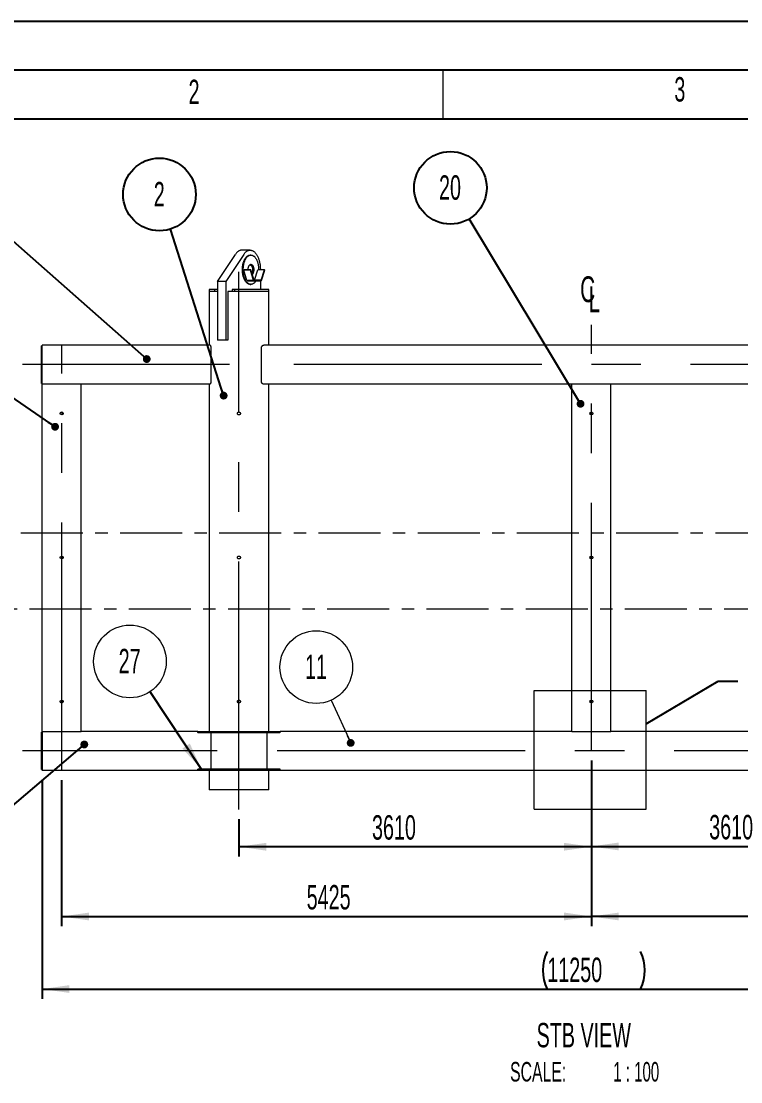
# Paper-space layout 'Sheet2' of a CAD drawing. Header units: millimetres. Extents: x 0 to 420, y 0 to 300.
# Drawn here: x 71.8 to 145.5, y 188.4 to 297 of the extents above; entities that cross this region are included whole.
import ezdxf

# ---------------------------------------------------------------- set-up
doc = ezdxf.new("R2010")
doc.units = ezdxf.units.MM
doc.linetypes.add('CENTER', pattern=[10.16, 6.35, -1.27, 1.27, -1.27])
doc.linetypes.add('CENTERX2', pattern=[20.32, 12.7, -2.54, 2.54, -2.54])
doc.layers.add('BORDER', color=7, linetype='Continuous')
doc.layers.add('DIMS', color=7, linetype='Continuous')
doc.styles.add('SLDTEXTSTYLE0', font='TXT', dxfattribs={"width": 0.605})
doc.styles.add('SLDTEXTSTYLE3', font='TXT', dxfattribs={"width": 0.575})
doc.dimstyles.new('SLDDIMSTYLE0', dxfattribs={"dimtxt": 0.18, "dimasz": 0.8, "dimexe": 0, "dimexo": 0.0625, "dimgap": 0, "dimtad": 0, "dimtih": 1, "dimtoh": 1, "dimdec": 0, "dimrnd": 1e-09, "dimzin": 0, "dimdsep": 46, "dimtxsty": 'Standard', "dimblk1": 'DOT', "dimblk2": 'DOT', "dimsah": 1, "dimcen": 0.09, "dimadec": 0, "dimazin": 0, "dimtfac": 0.8, "dimtdec": 0, "dimtofl": 0, "dimtmove": 0, "dimatfit": 3, "dimldrblk": 'DOT', "dimfxl": 1, "dimfrac": 2, "dimtolj": 1, "dimtzin": 0, "dimarcsym": 0})
doc.dimstyles.new('SLDDIMSTYLE1', dxfattribs={"dimtxt": 0.18, "dimasz": 2.8, "dimexe": 0, "dimexo": 0.0625, "dimgap": 0, "dimtad": 0, "dimtih": 1, "dimtoh": 1, "dimdec": 0, "dimrnd": 1e-09, "dimzin": 0, "dimdsep": 46, "dimtxsty": 'Standard', "dimblk1": 'NONE', "dimblk2": 'NONE', "dimsah": 1, "dimcen": 0.09, "dimadec": 0, "dimazin": 0, "dimtfac": 2.8, "dimtdec": 0, "dimtofl": 0, "dimtmove": 0, "dimatfit": 3, "dimldrblk": 'NONE', "dimfxl": 1, "dimfrac": 2, "dimtolj": 1, "dimtzin": 0, "dimarcsym": 0})
doc.dimstyles.new('SLDDIMSTYLE2', dxfattribs={"dimtxt": 2.5, "dimasz": 2.8, "dimexe": 0, "dimexo": 0.0625, "dimtad": 1, "dimdec": 0, "dimlfac": 100, "dimrnd": 1e-09, "dimzin": 12, "dimdsep": 46, "dimtxsty": 'SLDTEXTSTYLE0', "dimsah": 1, "dimcen": 0.09, "dimadec": 0, "dimazin": 3, "dimtfac": 1, "dimtdec": 0, "dimtofl": 0, "dimtmove": 0, "dimatfit": 3, "dimfxl": 1, "dimfrac": 2, "dimtolj": 1, "dimtzin": 12, "dimarcsym": 0})
doc.dimstyles.new('SLDDIMSTYLE4', dxfattribs={"dimtxt": 0.18, "dimasz": 2.8, "dimexe": 0, "dimexo": 0.0625, "dimgap": 0, "dimtad": 0, "dimtih": 1, "dimtoh": 1, "dimdec": 0, "dimrnd": 1e-09, "dimzin": 0, "dimdsep": 46, "dimtxsty": 'Standard', "dimsah": 1, "dimcen": 0.09, "dimadec": 0, "dimazin": 0, "dimtfac": 2.8, "dimtdec": 0, "dimtofl": 0, "dimtmove": 0, "dimatfit": 3, "dimfxl": 1, "dimfrac": 2, "dimtolj": 1, "dimtzin": 0, "dimarcsym": 0})

# ---------------------------------------------------------------- blocks, each defined once
blk = doc.blocks.new('_D')
at = {"layer": 'DIMS', "transparency": 16777216}
for p, q in [((73.92, 219.29), (73.92, 196.9)), ((186.42, 219.29), (186.42, 196.9)), ((73.92, 197.9), (186.42, 197.9))]:
    blk.add_line(p, q, dxfattribs=at)
for centre, start, end in [((129.48, 199.82), 153.4349, 206.5651), ((131.36, 199.82), 333.4349, 26.5651)]:
    blk.add_arc(centre, 4.29, start, end, dxfattribs=at)
for points in [[(73.92, 197.9), (76.72, 197.5), (76.72, 198.3)], [(186.42, 197.9), (183.62, 198.3), (183.62, 197.5)]]:
    blk.add_solid(points, dxfattribs=at)
at = {"layer": 'DIMS', "transparency": 16777216, "insert": (125.65, 201.12), "char_height": 2.5, "attachment_point": 1, "style": 'SLDTEXTSTYLE0'}
blk.add_mtext('11250', dxfattribs=at)
blk = doc.blocks.new('_D_3')
at = {"layer": 'DIMS', "transparency": 16777216}
for p, q in [((130.17, 221.29), (130.17, 211.5)), ((166.27, 215.29), (166.27, 211.5)), ((130.17, 212.5), (166.27, 212.5))]:
    blk.add_line(p, q, dxfattribs=at)
for points in [[(130.17, 212.5), (132.97, 212.1), (132.97, 212.9)], [(166.27, 212.5), (163.47, 212.9), (163.47, 212.1)]]:
    blk.add_solid(points, dxfattribs=at)
at = {"layer": 'DIMS', "transparency": 16777216, "insert": (142.23, 215.73), "char_height": 2.5, "attachment_point": 1, "style": 'SLDTEXTSTYLE0'}
blk.add_mtext('3610', dxfattribs=at)
blk = doc.blocks.new('_D_4')
at = {"layer": 'DIMS', "transparency": 16777216}
for p, q in [((130.17, 221.29), (130.17, 204.33)), ((75.92, 219.29), (75.92, 204.33)), ((75.92, 205.33), (130.17, 205.33))]:
    blk.add_line(p, q, dxfattribs=at)
for points in [[(75.92, 205.33), (78.72, 204.93), (78.72, 205.73)], [(130.17, 205.33), (127.37, 205.73), (127.37, 204.93)]]:
    blk.add_solid(points, dxfattribs=at)
at = {"layer": 'DIMS', "transparency": 16777216, "insert": (101.01, 208.55), "char_height": 2.5, "attachment_point": 1, "style": 'SLDTEXTSTYLE0'}
blk.add_mtext('5425', dxfattribs=at)
blk = doc.blocks.new('_D_5')
at = {"layer": 'DIMS', "transparency": 16777216}
for p, q in [((130.17, 221.29), (130.17, 204.33)), ((184.42, 219.29), (184.42, 204.33)), ((184.42, 205.33), (130.17, 205.33))]:
    blk.add_line(p, q, dxfattribs=at)
for points in [[(130.17, 205.33), (132.97, 204.93), (132.97, 205.73)], [(184.42, 205.33), (181.62, 205.73), (181.62, 204.93)]]:
    blk.add_solid(points, dxfattribs=at)
at = {"layer": 'DIMS', "transparency": 16777216, "insert": (155.71, 208.55), "char_height": 2.5, "attachment_point": 1, "style": 'SLDTEXTSTYLE0'}
blk.add_mtext('5425', dxfattribs=at)
blk = doc.blocks.new('_D_6')
at = {"layer": 'DIMS', "transparency": 16777216}
for p, q in [((130.17, 221.29), (130.17, 211.47)), ((94.07, 215.29), (94.07, 211.47)), ((130.17, 212.47), (94.07, 212.47))]:
    blk.add_line(p, q, dxfattribs=at)
for points in [[(94.07, 212.47), (96.87, 212.07), (96.87, 212.87)], [(130.17, 212.47), (127.37, 212.87), (127.37, 212.07)]]:
    blk.add_solid(points, dxfattribs=at)
at = {"layer": 'DIMS', "transparency": 16777216, "insert": (107.7, 215.7), "char_height": 2.5, "attachment_point": 1, "style": 'SLDTEXTSTYLE0'}
blk.add_mtext('3610', dxfattribs=at)
blk = doc.blocks.new('SW_NOTE_0_187')
at = {"layer": 'DIMS', "color": 0}
blk.add_circle((-1.92, 3.19), 3.72, dxfattribs=at)
at = {"layer": 'DIMS', "color": 0, "insert": (-1.96, 4.47), "char_height": 2.5, "attachment_point": 2, "style": 'SLDTEXTSTYLE0'}
blk.add_mtext('20', dxfattribs=at)
blk = doc.blocks.new('_Dot')
at = {"color": 0, "linetype": 'ByBlock', "lineweight": -2}
blk.add_line((-0.5, 0), (-1, 0), dxfattribs=at)
at = {"color": 0, "linetype": 'ByBlock', "const_width": 0.5}
blk.add_lwpolyline([(-0.25, 0, 1), (0.25, 0, 1)], format="xyb", close=True, dxfattribs=at)
blk = doc.blocks.new('SW_NOTE_0_190')
at = {"layer": 'DIMS', "color": 0}
blk.add_circle((-1.13, 3.55), 3.72, dxfattribs=at)
at = {"layer": 'DIMS', "color": 0, "insert": (-1.15, 4.83), "char_height": 2.5, "attachment_point": 2, "style": 'SLDTEXTSTYLE0'}
blk.add_mtext('2', dxfattribs=at)
blk = doc.blocks.new('SW_SYMBOL_MOD_CL')
at = {"layer": 'DIMS', "color": 0, "char_height": 776, "attachment_point": 5, "style": 'SLDTEXTSTYLE0'}
for s, insert in [('C', (400, 600)), ('L', (600, 300))]:
    blk.add_mtext(s, dxfattribs=dict(at, insert=insert))
blk = doc.blocks.new('SW_NOTE_0_193')
at = {"color": 0, "linetype": 'Continuous', "lineweight": 0}
blk.add_circle((-1.54, 3.39), 3.72, dxfattribs=at)
at = {"color": 0, "linetype": 'Continuous', "lineweight": 0, "insert": (-1.57, 4.67), "char_height": 2.5, "attachment_point": 2, "style": 'SLDTEXTSTYLE0'}
blk.add_mtext('11', dxfattribs=at)
blk = doc.blocks.new('SW_NOTE_0_197')
at = {"color": 0, "linetype": 'Continuous', "lineweight": 0}
blk.add_circle((-2.06, 3.1), 3.72, dxfattribs=at)
at = {"color": 0, "linetype": 'Continuous', "lineweight": 0, "insert": (-2.09, 4.39), "char_height": 2.5, "attachment_point": 2, "style": 'SLDTEXTSTYLE0'}
blk.add_mtext('27', dxfattribs=at)
blk = doc.blocks.new('_None')

psp = doc.layouts.new('Sheet2')

# ---------------------------------------------------------------- linework, layer by layer
at = {"color": 7, "linetype": 'Continuous', "lineweight": 18}
for p, q in [((91.8765972, 270.336333), (93.7142101, 273.1222245)), ((94.5658185, 273.1222245), (92.7282057, 270.336333)), ((95.2180533, 273.5564276), (94.3664448, 273.5564276)), ((95.3032141, 273.0564276), (95.2180533, 273.0564276)), ((94.6124702, 271.5564276), (94.567075, 271.5064276)), ((95.2483618, 271.5064276), (94.567075, 271.5064276)), ((94.890894, 270.4364276), (94.567075, 271.5064276)), ((95.293757, 271.5564276), (94.6124702, 271.5564276)), ((95.293757, 271.5564276), (95.2483618, 271.5064276)), ((95.5721808, 270.4364276), (95.2483618, 271.5064276)), ((95.617576, 270.4864276), (95.293757, 271.5564276)), ((95.670139, 270.4864276), (95.993958, 271.5564276)), ((96.6752448, 271.5564276), (95.993958, 271.5564276)), ((96.3514258, 270.4864276), (96.6752448, 271.5564276)), ((96.396821, 270.4364276), (96.7206399, 271.5064276)), ((96.7206399, 271.5064276), (96.6752448, 271.5564276)), ((95.5721808, 270.4364276), (94.890894, 270.4364276)), ((94.9362892, 270.4364276), (94.9362892, 270.3864276)), ((95.5721808, 270.4364276), (95.617576, 270.4864276)), ((95.617576, 270.4864276), (95.617576, 270.3864276)), ((96.3514258, 270.4864276), (95.617576, 270.4864276)), ((96.3514258, 270.4864276), (96.396821, 270.4364276)), ((96.3514258, 270.3864276), (96.3514258, 270.4864276)), ((96.396821, 270.4364276), (96.3514258, 270.4364276)), ((91.0215037, 269.536333), (91.0215037, 269.336333)), ((91.5780072, 269.536333), (91.0215037, 269.536333)), ((91.0215037, 269.336333), (91.0215037, 263.836333)), ((91.8765972, 269.336333), (91.0215037, 269.336333)), ((91.5780072, 269.336333), (91.0215037, 269.336333)), ((91.5780072, 269.536333), (91.5780072, 269.336333)), ((91.8765972, 269.536333), (91.5780072, 269.536333)), ((92.7282057, 270.336333), (91.8765972, 270.336333)), ((91.8765972, 270.336333), (91.8765972, 264.336333)), ((92.7282057, 270.336333), (92.7282057, 264.336333)), ((92.9201927, 269.336333), (92.9201927, 264.336333)), ((97.1215037, 269.336333), (92.9201927, 269.336333)), ((93.3965332, 269.536333), (93.3965332, 269.336333)), ((93.6266545, 269.536333), (93.3965332, 269.536333)), ((93.6266545, 269.536333), (93.6266545, 269.336333)), ((97.1215037, 269.536333), (93.6266545, 269.536333)), ((97.1215037, 269.336333), (93.6266545, 269.336333)), ((95.617576, 270.3864276), (94.9362892, 270.3864276)), ((95.2180533, 270.0564276), (95.3032141, 270.0564276)), ((96.3514258, 270.3864276), (95.617576, 270.3864276)), ((96.2664101, 270.3864276), (96.2664101, 269.536333)), ((97.1215037, 269.336333), (97.1215037, 269.536333)), ((97.1215037, 263.836333), (97.1215037, 269.336333)), ((92.7282057, 264.336333), (91.8765972, 264.336333)), ((92.9201927, 264.336333), (92.7282057, 264.336333)), ((73.8615037, 263.756333), (73.9215037, 263.756333)), ((73.8615037, 263.556333), (73.8615037, 263.756333)), ((73.8615037, 260.116333), (73.8615037, 263.556333)), ((91.1151546, 263.836333), (73.9215037, 263.836333)), ((73.9215037, 263.586333), (73.9215037, 263.836333)), ((73.9215037, 260.086333), (73.9215037, 263.586333)), ((91.1900978, 263.586333), (91.1900978, 260.086333)), ((96.3742195, 260.156333), (96.3742195, 263.516333)), ((163.7258996, 263.836333), (96.6171077, 263.836333)), ((73.8615037, 259.916333), (73.8615037, 260.116333)), ((73.8615037, 259.916333), (73.9215037, 259.916333)), ((73.9215037, 259.836333), (73.9215037, 260.086333)), ((73.9215037, 224.286333), (73.9215037, 259.836333)), ((74.1715037, 259.836333), (73.9215037, 259.836333)), ((77.6715037, 259.836333), (74.1715037, 259.836333)), ((77.9215037, 259.836333), (77.6715037, 259.836333)), ((91.1151546, 259.836333), (77.9215037, 259.836333)), ((77.9215037, 224.286333), (77.9215037, 259.836333)), ((91.0215037, 259.836333), (91.0215037, 224.286333)), ((163.7258996, 259.836333), (96.6171077, 259.836333)), ((97.1215037, 224.286333), (97.1215037, 259.836333)), ((128.1715037, 224.286333), (128.1715037, 259.836333)), ((132.1715037, 224.286333), (132.1715037, 259.836333)), ((75.9215037, 256.986333), (75.9215037, 256.686333)), ((75.9215037, 242.236333), (75.9215037, 241.936333)), ((124.2966237, 228.4599471), (135.7864218, 228.4599471)), ((124.2966237, 216.3318269), (124.2966237, 228.4599471)), ((135.7864218, 216.3318269), (135.7864218, 228.4599471)), ((75.9215037, 227.486333), (75.9215037, 227.186333)), ((73.8615037, 224.206333), (73.9215037, 224.206333)), ((73.8615037, 224.006333), (73.8615037, 224.206333)), ((73.8615037, 220.566333), (73.8615037, 224.006333)), ((73.9215037, 224.286333), (73.9215037, 224.036333)), ((73.9215037, 224.286333), (74.1715037, 224.286333)), ((73.9215037, 224.036333), (73.9215037, 220.536333)), ((74.1715037, 224.286333), (77.6715037, 224.286333)), ((77.6715037, 224.286333), (77.9215037, 224.286333)), ((89.8374158, 224.286333), (77.9215037, 224.286333)), ((89.8374158, 224.286333), (98.3056868, 224.286333)), ((98.2581328, 224.126333), (89.8849349, 224.126333)), ((91.1900978, 224.036333), (91.1900978, 220.536333)), ((96.9529096, 220.536333), (96.9529096, 224.036333)), ((128.1715037, 224.286333), (98.3055915, 224.286333)), ((128.1715037, 224.286333), (128.4215037, 224.286333)), ((128.4215037, 224.286333), (131.9215037, 224.286333)), ((131.9215037, 224.286333), (132.1715037, 224.286333)), ((162.0374158, 224.286333), (132.1715037, 224.286333)), ((73.8615037, 220.366333), (73.8615037, 220.566333)), ((73.9215037, 220.536333), (73.9215037, 220.286333)), ((73.8615037, 220.366333), (73.9215037, 220.366333)), ((89.8374158, 220.286333), (73.9215037, 220.286333)), ((98.3055915, 220.286333), (89.8373205, 220.286333)), ((89.8848745, 220.446333), (98.2580725, 220.446333)), ((91.0215037, 220.286333), (91.0215037, 218.286333)), ((97.1215037, 218.286333), (97.1215037, 220.286333)), ((162.0374158, 220.286333), (98.3055915, 220.286333)), ((97.1215037, 218.286333), (91.0215037, 218.286333)), ((124.2966237, 216.3318269), (135.7864218, 216.3318269))]:
    psp.add_line(p, q, dxfattribs=at)
at = {"color": 7, "linetype": 'CENTERX2', "lineweight": 18, "ltscale": 2}
psp.add_line((93.1151546, 261.836333), (71.9215037, 261.836333), dxfattribs=at)
at = {"color": 7, "linetype": 'CENTER', "lineweight": 18}
for p, q in [((200.0121601, 244.5949458), (60.3308473, 244.5949458)), ((190.7504094, 236.7800637), (68.8828901, 236.7800637))]:
    psp.add_line(p, q, dxfattribs=at)
at = {"color": 7, "linetype": 'Continuous', "lineweight": 0}
psp.add_line((103.5345149, 227.4724838), (105.5171362, 223.1026908), dxfattribs=at)
at = {"color": 7, "linetype": 'Continuous', "lineweight": 18, "flags": 128}
for points in [[(94.3664448, 273.5564276), (94.327793, 273.5550678), (94.2835179, 273.5501607), (94.2393912, 273.5416855), (94.1954919, 273.5296575), (94.1518986, 273.5140981), (94.1086892, 273.4950351), (94.0659411, 273.4725028), (94.0237308, 273.4465414), (93.9821338, 273.4171974), (93.9412246, 273.3845233), (93.9010764, 273.3485776), (93.861761, 273.3094246), (93.8233488, 273.2671344), (93.7859086, 273.2217826), (93.7495073, 273.1734505), (93.7142101, 273.1222245)], [(94.4317856, 271.5564276), (94.4327038, 271.6288977), (94.4354562, 271.7011985), (94.4400364, 271.7731612), (94.4464337, 271.8446177), (94.4546331, 271.9154011), (94.4646156, 271.9853461), (94.4763577, 272.0542894), (94.4898321, 272.1220699), (94.5050073, 272.1885293), (94.5218478, 272.2535124), (94.5403144, 272.3168674), (94.5603638, 272.3784464), (94.5819494, 272.4381055), (94.6050205, 272.4957054), (94.6295235, 272.5511116), (94.6554009, 272.6041947), (94.6825925, 272.6548306), (94.7110347, 272.7029012), (94.740661, 272.7482941), (94.7714023, 272.7909034), (94.8031868, 272.8306295), (94.8359402, 272.8673797), (94.8695861, 272.901068), (94.9040458, 272.9316159), (94.9392389, 272.958952), (94.9750832, 272.9830124), (95.0114949, 273.0037409), (95.0483891, 273.0210892), (95.0856796, 273.0350167), (95.1232792, 273.0454909), (95.1611001, 273.0524873), (95.1990541, 273.0559896), (95.2180533, 273.0564276)], [(94.5169464, 271.5564276), (94.5178646, 271.6288977), (94.520617, 271.7011985), (94.5251972, 271.7731612), (94.5315945, 271.8446177), (94.539794, 271.9154011), (94.5497764, 271.9853461), (94.5615185, 272.0542894), (94.5749929, 272.1220699), (94.5901681, 272.1885293), (94.6070087, 272.2535124), (94.6254752, 272.3168674), (94.6455247, 272.3784464), (94.6671102, 272.4381055), (94.6901814, 272.4957054), (94.7146843, 272.5511116), (94.7405618, 272.6041947), (94.7677534, 272.6548306), (94.7961955, 272.7029012), (94.8258219, 272.7482941), (94.8565632, 272.7909034), (94.8883476, 272.8306295), (94.9211011, 272.8673797), (94.9547469, 272.901068), (94.9892066, 272.9316159), (95.0243997, 272.958952), (95.060244, 272.9830124), (95.0966558, 273.0037409), (95.13355, 273.0210892), (95.1708404, 273.0350167), (95.20844, 273.0454909), (95.246261, 273.0524873), (95.2842149, 273.0559896), (95.3222133, 273.0559896), (95.3601672, 273.0524873), (95.3979882, 273.0454909), (95.4355878, 273.0350167), (95.4728782, 273.0210892), (95.5097724, 273.0037409), (95.5461842, 272.9830124), (95.5820285, 272.958952), (95.6172216, 272.9316159), (95.6516813, 272.901068), (95.6853271, 272.8673797), (95.7180806, 272.8306295), (95.749865, 272.7909034), (95.7806063, 272.7482941), (95.8102327, 272.7029012), (95.8386748, 272.6548306), (95.8658664, 272.6041947), (95.8917439, 272.5511116), (95.9162468, 272.4957054), (95.939318, 272.4381055), (95.9609035, 272.3784464), (95.980953, 272.3168674), (95.9994195, 272.2535124), (96.0162601, 272.1885293), (96.0314353, 272.1220699), (96.0449097, 272.0542894), (96.0566518, 271.9853461), (96.0666342, 271.9154011), (96.0748337, 271.8446177), (96.081231, 271.7731612), (96.0858112, 271.7011985), (96.0885636, 271.6288977), (96.0894818, 271.5564276), (96.0894818, 271.5564276)], [(94.5658185, 273.1222245), (94.6011157, 273.1734505), (94.637517, 273.2217826), (94.6749573, 273.2671344), (94.7133694, 273.3094246), (94.7526848, 273.3485776), (94.792833, 273.3845233), (94.8337423, 273.4171974), (94.8753392, 273.4465414), (94.9175495, 273.4725028), (94.9602977, 273.4950351), (95.003507, 273.5140981), (95.0471004, 273.5296575), (95.0909997, 273.5416855), (95.1351264, 273.5501607), (95.1794014, 273.5550678), (95.2237457, 273.5563981), (95.2680798, 273.5541492), (95.3123243, 273.5483251), (95.3564001, 273.5389363), (95.4002284, 273.5259994), (95.4437306, 273.5095378), (95.4868289, 273.4895808), (95.5294462, 273.4661642), (95.5715063, 273.4393298), (95.6129338, 273.4091258), (95.6536546, 273.3756061), (95.6935958, 273.3388307), (95.732686, 273.2988655), (95.7708552, 273.255782), (95.8080351, 273.2096573), (95.8441591, 273.1605738), (95.8791626, 273.1086196), (95.912983, 273.0538875), (95.9455597, 272.9964755), (95.9768344, 272.9364863), (96.0067512, 272.8740274), (96.0352566, 272.8092104), (96.0622994, 272.7421514), (96.0878313, 272.6729704), (96.1118067, 272.6017912), (96.1341826, 272.5287412), (96.1549189, 272.453951), (96.1739786, 272.3775547), (96.1913275, 272.2996888), (96.2069347, 272.2204928), (96.2207721, 272.1401084), (96.232815, 272.0586793), (96.2430418, 271.9763514), (96.2514343, 271.8932721), (96.2579774, 271.8095898), (96.2626595, 271.7254546), (96.265472, 271.6410168), (96.2664101, 271.5564276)], [(95.2180533, 270.0564276), (95.1990541, 270.0568656), (95.1611001, 270.0603679), (95.1232792, 270.0673643), (95.0856796, 270.0778385), (95.0483891, 270.091766), (95.0114949, 270.1091143), (94.9750832, 270.1298428), (94.9392389, 270.1539033), (94.9040458, 270.1812393), (94.8695861, 270.2117872), (94.8359402, 270.2454756), (94.8031868, 270.2822257), (94.7714023, 270.3219518), (94.740661, 270.3645611), (94.7110347, 270.409954), (94.6825925, 270.4580246), (94.6554009, 270.5086606), (94.6295235, 270.5617436), (94.6050205, 270.6171498), (94.5819494, 270.6747497), (94.5603638, 270.7344089), (94.5403144, 270.7959878), (94.5218478, 270.8593429), (94.5050073, 270.924326), (94.4898321, 270.9907854), (94.4763577, 271.0585658), (94.4646156, 271.1275091), (94.4546331, 271.1974541), (94.4464337, 271.2682375), (94.4400364, 271.339694), (94.4354562, 271.4116567), (94.4327038, 271.4839575), (94.4317856, 271.5564276)], [(95.7952443, 270.3864276), (95.7806063, 270.3645611), (95.749865, 270.3219518), (95.7180806, 270.2822257), (95.6853271, 270.2454756), (95.6516813, 270.2117872), (95.6172216, 270.1812393), (95.5820285, 270.1539033), (95.5461842, 270.1298428), (95.5097724, 270.1091143), (95.4728782, 270.091766), (95.4355878, 270.0778385), (95.3979882, 270.0673643), (95.3601672, 270.0603679), (95.3222133, 270.0568656), (95.2842149, 270.0568656), (95.246261, 270.0603679), (95.20844, 270.0673643), (95.1708404, 270.0778385), (95.13355, 270.091766), (95.0966558, 270.1091143), (95.060244, 270.1298428), (95.0243997, 270.1539033), (94.9892066, 270.1812393), (94.9547469, 270.2117872), (94.9211011, 270.2454756), (94.8883476, 270.2822257), (94.8565632, 270.3219518), (94.8258219, 270.3645611), (94.7961955, 270.409954), (94.7677534, 270.4580246), (94.7405618, 270.5086606), (94.7146843, 270.5617436), (94.6901814, 270.6171498), (94.6671102, 270.6747497), (94.6455247, 270.7344089), (94.6254752, 270.7959878), (94.6070087, 270.8593429), (94.5901681, 270.924326), (94.5749929, 270.9907854), (94.5615185, 271.0585658), (94.5497764, 271.1275091), (94.539794, 271.1974541), (94.5315945, 271.2682375), (94.5251972, 271.339694), (94.520617, 271.4116567), (94.5178646, 271.4839575), (94.5169464, 271.5564276)], [(95.014916, 271.5564276), (95.0158508, 271.6006842), (95.0186493, 271.6446538), (95.0232934, 271.6880512), (95.0297528, 271.730595), (95.0379857, 271.7720093), (95.0479388, 271.8120254), (95.0595474, 271.8503838), (95.0727362, 271.8868359), (95.0874198, 271.9211451), (95.103503, 271.953089), (95.1208813, 271.9824603), (95.1394421, 272.0090687), (95.159065, 272.0327416), (95.1796228, 272.0533254), (95.2009822, 272.0706866), (95.2230045, 272.0847126), (95.2455471, 272.0953125), (95.2684636, 272.1024175), (95.2916055, 272.1059816), (95.3148227, 272.1059816), (95.3379646, 272.1024175), (95.3608811, 272.0953125), (95.3834237, 272.0847126), (95.405446, 272.0706866), (95.4268054, 272.0533254), (95.4473632, 272.0327416), (95.4669861, 272.0090687), (95.4855469, 271.9824603), (95.5029252, 271.953089), (95.5190084, 271.9211451), (95.533692, 271.8868359), (95.5468808, 271.8503838), (95.5584894, 271.8120254), (95.5684425, 271.7720093), (95.5766754, 271.730595), (95.5831348, 271.6880512), (95.5877789, 271.6446538), (95.5905774, 271.6006842), (95.5915122, 271.5564276), (95.5905774, 271.512171), (95.5877789, 271.4682014), (95.5831348, 271.424804), (95.5766754, 271.3822602), (95.5684425, 271.340846), (95.5584894, 271.3008299), (95.5468808, 271.2624714), (95.533692, 271.2260194), (95.5190084, 271.1917102), (95.5029252, 271.1597663), (95.4855469, 271.1303949), (95.4669861, 271.1037865), (95.4473632, 271.0801136), (95.4402122, 271.0724936)], [(95.1599697, 272.0337341), (95.1639408, 272.0354297), (95.1854291, 272.0424588), (95.2071523, 272.0459861), (95.2289542, 272.0459861), (95.2506775, 272.0424588), (95.2721657, 272.0354297), (95.293264, 272.0249493), (95.3138205, 272.0110932), (95.3336869, 271.9939613), (95.3527202, 271.9736769), (95.3707833, 271.9503862), (95.3877459, 271.924257), (95.4034858, 271.8954777), (95.4178897, 271.8642554), (95.4308538, 271.8308153), (95.4422847, 271.7953981), (95.4521, 271.7582592), (95.4602289, 271.7196661), (95.466613, 271.6798969), (95.4712062, 271.639238), (95.4739754, 271.5979825), (95.4749007, 271.5564276)], [(95.2606337, 272.1003957), (95.2757203, 272.0953125), (95.2982628, 272.0847126), (95.3202852, 272.0706866), (95.3416445, 272.0533254), (95.3622023, 272.0327416), (95.3818253, 272.0090687), (95.4003861, 271.9824603), (95.4177644, 271.953089), (95.4338475, 271.9211451), (95.4485311, 271.8868359), (95.46172, 271.8503838), (95.4733286, 271.8120254), (95.4832816, 271.7720093), (95.4915145, 271.730595), (95.497974, 271.6880512), (95.502618, 271.6446538), (95.5054165, 271.6006842), (95.5063514, 271.5564276), (95.5054165, 271.512171), (95.502618, 271.4682014), (95.497974, 271.424804), (95.4915145, 271.3822602), (95.4832816, 271.340846), (95.4733286, 271.3008299), (95.46172, 271.2624714), (95.4485311, 271.2260194), (95.4338475, 271.1917102), (95.4177644, 271.1597663), (95.4152033, 271.1551305)], [(95.4749007, 271.5564276), (95.4739754, 271.5148727), (95.4712062, 271.4736172), (95.466613, 271.4329584), (95.4602289, 271.3931891), (95.4521, 271.354596), (95.4422847, 271.3174571), (95.4308538, 271.28204), (95.4178897, 271.2485998), (95.4034858, 271.2173776), (95.3990006, 271.2086695)]]:
    psp.add_lwpolyline(points, dxfattribs=at)
at = {"color": 7, "linetype": 'Continuous', "lineweight": 18}
for centre in [(75.9215037, 256.836333), (130.1715037, 256.836333), (75.9215037, 242.086333), (130.1715037, 242.086333), (75.9215037, 227.336333), (130.1715037, 227.336333)]:
    psp.add_circle(centre, 0.15, dxfattribs=at)
for points, knots in [([(91.1151546, 263.836333), (91.1192873, 263.836333), (91.1234977, 263.834756), (91.1299167, 263.8301134), (91.1320736, 263.8281836), (91.1353321, 263.8247016), (91.136425, 263.8234391), (91.138599, 263.820738), (91.1396809, 263.819299), (91.145064, 263.8116691), (91.1492869, 263.8041862), (91.1554488, 263.7908797), (91.1574792, 263.7860802), (91.1614454, 263.7758113), (91.1633604, 263.7703981), (91.1688906, 263.753339), (91.1722936, 263.7408823), (91.1768908, 263.7204916), (91.1783431, 263.7133739), (91.1809976, 263.6988684), (91.182208, 263.6914507), (91.1854786, 263.6687065), (91.1871836, 263.6528713), (91.1895089, 263.6198943), (91.1900978, 263.6032088), (91.1900978, 263.586333)], [0, 0, 0, 0, 0.125, 0.125, 0.1875, 0.1875, 0.21875, 0.21875, 0.25, 0.25, 0.375, 0.375, 0.4375, 0.4375, 0.5, 0.5, 0.625, 0.625, 0.6875, 0.6875, 0.75, 0.75, 0.875, 0.875, 1, 1, 1, 1]), ([(96.3742195, 263.516333), (96.3742195, 263.5280797), (96.37478, 263.5398422), (96.3764796, 263.5575102), (96.37719, 263.5633931), (96.378868, 263.5749751), (96.3798378, 263.5806982), (96.3831216, 263.5976725), (96.3858091, 263.6087289), (96.3905367, 263.6249449), (96.392232, 263.6302977), (96.395836, 263.6408423), (96.3977342, 263.6460049), (96.4036964, 263.661183), (96.4080272, 263.6708899), (96.4149964, 263.6848872), (96.4173985, 263.6894588), (96.4223534, 263.6984196), (96.4249112, 263.7028169), (96.4380039, 263.7242641), (96.4492882, 263.7394947), (96.4671209, 263.759934), (96.4732187, 263.7663408), (96.4825748, 263.7753647), (96.4857285, 263.7782748), (96.4921036, 263.7839005), (96.4953209, 263.786612), (96.5114395, 263.7995854), (96.5245315, 263.8081997), (96.5443817, 263.8186485), (96.5510344, 263.8217159), (96.5610629, 263.8256881), (96.5644203, 263.8269092), (96.5711184, 263.8291276), (96.5744556, 263.8301243), (96.5910819, 263.8345526), (96.6041918, 263.836333), (96.6171077, 263.836333)], [0, 0, 0, 0, 0.0625, 0.0625, 0.09375, 0.09375, 0.125, 0.125, 0.1875, 0.1875, 0.21875, 0.21875, 0.25, 0.25, 0.3125, 0.3125, 0.34375, 0.34375, 0.375, 0.375, 0.5, 0.5, 0.5625, 0.5625, 0.59375, 0.59375, 0.625, 0.625, 0.75, 0.75, 0.8125, 0.8125, 0.84375, 0.84375, 0.875, 0.875, 1, 1, 1, 1]), ([(91.1900978, 260.086333), (91.1900978, 260.0694531), (91.189509, 260.0528829), (91.187799, 260.028469), (91.1870903, 260.0204052), (91.1858194, 260.0084228), (91.1853599, 260.0044401), (91.1843826, 259.9966015), (91.1838638, 259.9927357), (91.1811257, 259.9736673), (91.1784765, 259.9592397), (91.1738816, 259.9388117), (91.172239, 259.9321864), (91.1688233, 259.9196119), (91.1670438, 259.9136294), (91.1633558, 259.9022543), (91.1614473, 259.8968619), (91.1584952, 259.8892148), (91.1574963, 259.8867396), (91.1554695, 259.8819379), (91.1544391, 259.8796065), (91.1492638, 259.8684275), (91.1450306, 259.8609449), (91.1385921, 259.8518259), (91.1364309, 259.8491397), (91.1331701, 259.8456535), (91.1320776, 259.8445802), (91.1299073, 259.8426364), (91.1288278, 259.8417637), (91.1234592, 259.8378875), (91.1192573, 259.836333), (91.1151546, 259.836333)], [0, 0, 0, 0, 0.125, 0.125, 0.1875, 0.1875, 0.21875, 0.21875, 0.25, 0.25, 0.375, 0.375, 0.4375, 0.4375, 0.5, 0.5, 0.5625, 0.5625, 0.59375, 0.59375, 0.625, 0.625, 0.75, 0.75, 0.8125, 0.8125, 0.84375, 0.84375, 0.875, 0.875, 1, 1, 1, 1]), ([(96.6171077, 259.836333), (96.6039921, 259.836333), (96.5908257, 259.8381673), (96.5644006, 259.8452342), (96.5511417, 259.8504674), (96.5345376, 259.8591972), (96.5312153, 259.8610535), (96.524569, 259.8649925), (96.5212497, 259.8670729), (96.5113809, 259.8736), (96.5048916, 259.8783485), (96.4857137, 259.893791), (96.4733093, 259.9056675), (96.455434, 259.9261133), (96.4495986, 259.9333703), (96.4410654, 259.9449918), (96.4382687, 259.9489746), (96.4328119, 259.9571121), (96.4301463, 259.9612742), (96.4171469, 259.9825642), (96.4077804, 260.0011057), (96.3977614, 260.0265869), (96.3958497, 260.0317865), (96.3922572, 260.0422917), (96.3905705, 260.0476121), (96.3858503, 260.0637816), (96.3831555, 260.0748383), (96.3798547, 260.0918706), (96.3788784, 260.0976229), (96.3771878, 260.1092847), (96.3764777, 260.1151758), (96.3747829, 260.1327941), (96.3742195, 260.1445556), (96.3742195, 260.156333)], [0, 0, 0, 0, 0.125, 0.125, 0.25, 0.25, 0.28125, 0.28125, 0.3125, 0.3125, 0.375, 0.375, 0.5, 0.5, 0.5625, 0.5625, 0.59375, 0.59375, 0.625, 0.625, 0.75, 0.75, 0.78125, 0.78125, 0.8125, 0.8125, 0.875, 0.875, 0.90625, 0.90625, 0.9375, 0.9375, 1, 1, 1, 1]), ([(94.0715037, 256.686333), (94.081415, 256.686333), (94.0911604, 256.6873057), (94.1055399, 256.6901638), (94.110293, 256.6913515), (94.1197172, 256.6942073), (94.1244008, 256.6958835), (94.1380243, 256.7015306), (94.1466393, 256.706138), (94.1588675, 256.7143019), (94.1628406, 256.7172447), (94.1704835, 256.7235171), (94.1741208, 256.7268174), (94.184497, 256.7371956), (94.1907057, 256.7447462), (94.1989299, 256.7570432), (94.201483, 256.7613031), (94.2061103, 256.7699618), (94.2102911, 256.7788046), (94.2135917, 256.7880104), (94.2164461, 256.7974002), (94.217655, 256.8022132), (94.2205452, 256.8167354), (94.2214984, 256.8264688), (94.2215063, 256.8411447), (94.2212702, 256.8460495), (94.220306, 256.8558852), (94.2195786, 256.8607844), (94.2167086, 256.8752137), (94.2138773, 256.8845648), (94.2082454, 256.8981865), (94.2061217, 256.9026825), (94.2014784, 256.9113718), (94.1989583, 256.9155743), (94.1908166, 256.9277657), (94.1846194, 256.9353423), (94.1706248, 256.9493508), (94.1630378, 256.9555679), (94.150857, 256.9637179), (94.1466597, 256.9662398), (94.1379852, 256.9708856), (94.1334889, 256.9730152), (94.1198581, 256.9786657), (94.1105082, 256.9815042), (94.0960937, 256.9843848), (94.091212, 256.9851149), (94.0813618, 256.9860905), (94.076452, 256.9863312), (94.0617676, 256.9863365), (94.0520371, 256.9853908), (94.037532, 256.9825185), (94.0327093, 256.9813127), (94.0233074, 256.9784641), (94.0140939, 256.9751695), (94.005251, 256.9709979), (93.9965956, 256.9663823), (93.9923417, 256.9638389), (93.9800204, 256.9556155), (93.9724621, 256.9494099), (93.9620797, 256.9390476), (93.9587792, 256.9354166), (93.9525082, 256.9277904), (93.9495533, 256.9238096), (93.9413721, 256.9115792), (93.936759, 256.9029687), (93.9311051, 256.8893647), (93.9294257, 256.8846875), (93.9265573, 256.8752542), (93.9253647, 256.8704986), (93.9224931, 256.8561174), (93.9215137, 256.8463789), (93.9214988, 256.8315363), (93.9217394, 256.8266019), (93.922694, 256.8168467), (93.9234079, 256.8120116), (93.9253046, 256.8024257), (93.9264873, 256.7976748), (93.929331, 256.788259), (93.9310024, 256.783573), (93.9366432, 256.7699285), (93.9412452, 256.7613085), (93.949392, 256.7490821), (93.9523198, 256.7451205), (93.9585943, 256.7374594), (93.9618949, 256.7338153), (93.97227, 256.7234237), (93.9798135, 256.7172115), (93.9920867, 256.7089862), (93.9963494, 256.7064254), (94.0050126, 256.7017853), (94.0138566, 256.6975948), (94.0230559, 256.6942877), (94.032435, 256.6914272), (94.0372306, 256.6902172), (94.0517854, 256.6873058), (94.0615923, 256.686333), (94.0715037, 256.686333)], [0, 0, 0, 0, 0.03125, 0.03125, 0.046875, 0.046875, 0.0625, 0.0625, 0.09375, 0.09375, 0.109375, 0.109375, 0.125, 0.125, 0.15625, 0.15625, 0.171875, 0.171875, 0.1875, 0.203125, 0.203125, 0.21875, 0.21875, 0.25, 0.25, 0.265625, 0.265625, 0.28125, 0.28125, 0.3125, 0.3125, 0.328125, 0.328125, 0.34375, 0.34375, 0.375, 0.375, 0.40625, 0.40625, 0.421875, 0.421875, 0.4375, 0.4375, 0.46875, 0.46875, 0.484375, 0.484375, 0.5, 0.5, 0.53125, 0.53125, 0.546875, 0.546875, 0.5625, 0.578125, 0.578125, 0.59375, 0.59375, 0.625, 0.625, 0.640625, 0.640625, 0.65625, 0.65625, 0.6875, 0.6875, 0.703125, 0.703125, 0.71875, 0.71875, 0.75, 0.75, 0.765625, 0.765625, 0.78125, 0.78125, 0.796875, 0.796875, 0.8125, 0.8125, 0.84375, 0.84375, 0.859375, 0.859375, 0.875, 0.875, 0.90625, 0.90625, 0.921875, 0.921875, 0.9375, 0.953125, 0.953125, 0.96875, 0.96875, 1, 1, 1, 1]), ([(94.0715037, 241.936333), (94.081415, 241.936333), (94.0911604, 241.9373057), (94.1055399, 241.9401638), (94.110293, 241.9413515), (94.1197172, 241.9442073), (94.1244008, 241.9458835), (94.1380243, 241.9515306), (94.1466393, 241.956138), (94.1588675, 241.9643019), (94.1628406, 241.9672447), (94.1704835, 241.9735171), (94.1741208, 241.9768174), (94.184497, 241.9871956), (94.1907057, 241.9947462), (94.1989299, 242.0070432), (94.201483, 242.0113031), (94.2061103, 242.0199618), (94.2102911, 242.0288046), (94.2135917, 242.0380104), (94.2164461, 242.0474002), (94.217655, 242.0522132), (94.2205452, 242.0667354), (94.2214984, 242.0764688), (94.2215063, 242.0911447), (94.2212702, 242.0960495), (94.220306, 242.1058852), (94.2195786, 242.1107844), (94.2167086, 242.1252137), (94.2138773, 242.1345648), (94.2082454, 242.1481865), (94.2061217, 242.1526825), (94.2014784, 242.1613718), (94.1989583, 242.1655743), (94.1908166, 242.1777657), (94.1846194, 242.1853423), (94.1706248, 242.1993508), (94.1630378, 242.2055679), (94.150857, 242.2137179), (94.1466597, 242.2162398), (94.1379852, 242.2208856), (94.1334889, 242.2230152), (94.1198581, 242.2286657), (94.1105082, 242.2315042), (94.0960937, 242.2343848), (94.091212, 242.2351149), (94.0813618, 242.2360905), (94.076452, 242.2363312), (94.0617676, 242.2363365), (94.0520371, 242.2353908), (94.037532, 242.2325185), (94.0327093, 242.2313127), (94.0233074, 242.2284641), (94.0140939, 242.2251695), (94.005251, 242.2209979), (93.9965956, 242.2163823), (93.9923417, 242.2138389), (93.9800204, 242.2056155), (93.9724621, 242.1994099), (93.9620797, 242.1890476), (93.9587792, 242.1854166), (93.9525082, 242.1777904), (93.9495533, 242.1738096), (93.9413721, 242.1615792), (93.936759, 242.1529687), (93.9311051, 242.1393647), (93.9294257, 242.1346875), (93.9265573, 242.1252542), (93.9253647, 242.1204986), (93.9224931, 242.1061174), (93.9215137, 242.0963789), (93.9214988, 242.0815363), (93.9217394, 242.0766019), (93.922694, 242.0668467), (93.9234079, 242.0620116), (93.9253046, 242.0524257), (93.9264873, 242.0476748), (93.929331, 242.038259), (93.9310024, 242.033573), (93.9366432, 242.0199285), (93.9412452, 242.0113085), (93.949392, 241.9990821), (93.9523198, 241.9951205), (93.9585943, 241.9874594), (93.9618949, 241.9838153), (93.97227, 241.9734237), (93.9798135, 241.9672115), (93.9920867, 241.9589862), (93.9963494, 241.9564254), (94.0050126, 241.9517853), (94.0138566, 241.9475948), (94.0230559, 241.9442877), (94.032435, 241.9414272), (94.0372306, 241.9402172), (94.0517854, 241.9373058), (94.0615923, 241.936333), (94.0715037, 241.936333)], [0, 0, 0, 0, 0.03125, 0.03125, 0.046875, 0.046875, 0.0625, 0.0625, 0.09375, 0.09375, 0.109375, 0.109375, 0.125, 0.125, 0.15625, 0.15625, 0.171875, 0.171875, 0.1875, 0.203125, 0.203125, 0.21875, 0.21875, 0.25, 0.25, 0.265625, 0.265625, 0.28125, 0.28125, 0.3125, 0.3125, 0.328125, 0.328125, 0.34375, 0.34375, 0.375, 0.375, 0.40625, 0.40625, 0.421875, 0.421875, 0.4375, 0.4375, 0.46875, 0.46875, 0.484375, 0.484375, 0.5, 0.5, 0.53125, 0.53125, 0.546875, 0.546875, 0.5625, 0.578125, 0.578125, 0.59375, 0.59375, 0.625, 0.625, 0.640625, 0.640625, 0.65625, 0.65625, 0.6875, 0.6875, 0.703125, 0.703125, 0.71875, 0.71875, 0.75, 0.75, 0.765625, 0.765625, 0.78125, 0.78125, 0.796875, 0.796875, 0.8125, 0.8125, 0.84375, 0.84375, 0.859375, 0.859375, 0.875, 0.875, 0.90625, 0.90625, 0.921875, 0.921875, 0.9375, 0.953125, 0.953125, 0.96875, 0.96875, 1, 1, 1, 1]), ([(94.0715037, 227.186333), (94.081415, 227.186333), (94.0911604, 227.1873057), (94.1055399, 227.1901638), (94.110293, 227.1913515), (94.1197172, 227.1942073), (94.1244008, 227.1958835), (94.1380243, 227.2015306), (94.1466393, 227.206138), (94.1588675, 227.2143019), (94.1628406, 227.2172447), (94.1704835, 227.2235171), (94.1741208, 227.2268174), (94.184497, 227.2371956), (94.1907057, 227.2447462), (94.1989299, 227.2570432), (94.201483, 227.2613031), (94.2061104, 227.2699618), (94.2102911, 227.2788046), (94.2135917, 227.2880104), (94.2164461, 227.2974002), (94.217655, 227.3022132), (94.2205452, 227.3167354), (94.2214984, 227.3264688), (94.2215063, 227.3411447), (94.2212702, 227.3460495), (94.220306, 227.3558852), (94.2195786, 227.3607844), (94.2167086, 227.3752137), (94.2138773, 227.3845648), (94.2082454, 227.3981865), (94.2061217, 227.4026825), (94.2014784, 227.4113718), (94.1989583, 227.4155743), (94.1908166, 227.4277657), (94.1846194, 227.4353423), (94.1706248, 227.4493508), (94.1630378, 227.4555679), (94.150857, 227.4637179), (94.1466597, 227.4662398), (94.1379852, 227.4708856), (94.1334889, 227.4730152), (94.1198581, 227.4786657), (94.1105082, 227.4815042), (94.0960937, 227.4843848), (94.091212, 227.4851149), (94.0813618, 227.4860905), (94.076452, 227.4863312), (94.0617676, 227.4863365), (94.0520371, 227.4853908), (94.037532, 227.4825185), (94.0327093, 227.4813127), (94.0233074, 227.4784641), (94.0140939, 227.4751695), (94.005251, 227.4709979), (93.9965956, 227.4663823), (93.9923417, 227.4638389), (93.9800204, 227.4556155), (93.9724621, 227.4494099), (93.9620797, 227.4390476), (93.9587792, 227.4354166), (93.9525082, 227.4277904), (93.9495533, 227.4238096), (93.9413721, 227.4115792), (93.936759, 227.4029687), (93.9311051, 227.3893647), (93.9294257, 227.3846875), (93.9265573, 227.3752542), (93.9253647, 227.3704986), (93.9224931, 227.3561174), (93.9215137, 227.3463789), (93.9214988, 227.3315363), (93.9217394, 227.3266019), (93.922694, 227.3168467), (93.9234079, 227.3120116), (93.9253046, 227.3024257), (93.9264873, 227.2976748), (93.929331, 227.288259), (93.9310024, 227.283573), (93.9366432, 227.2699285), (93.9412452, 227.2613085), (93.949392, 227.2490821), (93.9523198, 227.2451205), (93.9585943, 227.2374594), (93.9618949, 227.2338153), (93.97227, 227.2234237), (93.9798135, 227.2172115), (93.9920867, 227.2089862), (93.9963494, 227.2064254), (94.0050126, 227.2017853), (94.0138566, 227.1975948), (94.0230559, 227.1942877), (94.032435, 227.1914272), (94.0372306, 227.1902172), (94.0517854, 227.1873058), (94.0615923, 227.186333), (94.0715037, 227.186333)], [0, 0, 0, 0, 0.03125, 0.03125, 0.046875, 0.046875, 0.0625, 0.0625, 0.09375, 0.09375, 0.109375, 0.109375, 0.125, 0.125, 0.15625, 0.15625, 0.171875, 0.171875, 0.1875, 0.203125, 0.203125, 0.21875, 0.21875, 0.25, 0.25, 0.265625, 0.265625, 0.28125, 0.28125, 0.3125, 0.3125, 0.328125, 0.328125, 0.34375, 0.34375, 0.375, 0.375, 0.40625, 0.40625, 0.421875, 0.421875, 0.4375, 0.4375, 0.46875, 0.46875, 0.484375, 0.484375, 0.5, 0.5, 0.53125, 0.53125, 0.546875, 0.546875, 0.5625, 0.578125, 0.578125, 0.59375, 0.59375, 0.625, 0.625, 0.640625, 0.640625, 0.65625, 0.65625, 0.6875, 0.6875, 0.703125, 0.703125, 0.71875, 0.71875, 0.75, 0.75, 0.765625, 0.765625, 0.78125, 0.78125, 0.796875, 0.796875, 0.8125, 0.8125, 0.84375, 0.84375, 0.859375, 0.859375, 0.875, 0.875, 0.90625, 0.90625, 0.921875, 0.921875, 0.9375, 0.953125, 0.953125, 0.96875, 0.96875, 1, 1, 1, 1]), ([(89.8854264, 224.126333), (89.8843478, 224.1382336), (89.8830802, 224.1496102), (89.8802066, 224.1713708), (89.8786004, 224.1817546), (89.8759513, 224.1965745), (89.8750253, 224.2013987), (89.8731264, 224.2106363), (89.8721502, 224.2150689), (89.8691484, 224.2278223), (89.8670497, 224.2356015), (89.8637733, 224.2461837), (89.8626574, 224.2495356), (89.8603941, 224.2558385), (89.859256, 224.2587648), (89.8558266, 224.2668881), (89.8535204, 224.271433), (89.8500439, 224.2769547), (89.8488821, 224.2785783), (89.846554, 224.2813824), (89.8453857, 224.2825631), (89.8419199, 224.2853859), (89.8396476, 224.286333), (89.8374158, 224.286333)], [0, 0, 0, 0, 0.125, 0.125, 0.25, 0.25, 0.3125, 0.3125, 0.375, 0.375, 0.5, 0.5, 0.5625, 0.5625, 0.625, 0.625, 0.75, 0.75, 0.8125, 0.8125, 0.875, 0.875, 1, 1, 1, 1]), ([(91.184335, 224.126333), (91.1848029, 224.1227726), (91.1852457, 224.1191685), (91.1860793, 224.1118711), (91.1864707, 224.1081696), (91.1875522, 224.0970498), (91.188154, 224.0895836), (91.1896035, 224.0670297), (91.1900978, 224.0517878), (91.1900978, 224.036333)], [0, 0, 0, 0, 0.125, 0.125, 0.25, 0.25, 0.5, 0.5, 1, 1, 1, 1]), ([(96.9529096, 224.036333), (96.9529096, 224.0439876), (96.9530314, 224.0516481), (96.9535221, 224.066981), (96.9538942, 224.0746948), (96.9553625, 224.0974332), (96.9568037, 224.1121133), (96.9586723, 224.126333)], [0, 0, 0, 0, 0.25, 0.25, 0.5, 0.5, 1, 1, 1, 1]), ([(98.3055915, 224.286333), (98.303359, 224.286333), (98.3010984, 224.2853855), (98.2965268, 224.2816806), (98.2942158, 224.278923), (98.2907183, 224.2733987), (98.2895427, 224.2713149), (98.2872167, 224.266736), (98.2860641, 224.2642393), (98.2826402, 224.2561403), (98.2804023, 224.2499326), (98.277129, 224.2393964), (98.276052, 224.2356794), (98.2739298, 224.2278227), (98.2728907, 224.223703), (98.2698753, 224.2109082), (98.267987, 224.2017503), (98.2653553, 224.1870751), (98.2645116, 224.1820263), (98.2628962, 224.1716072), (98.2621221, 224.166219), (98.2599349, 224.1496931), (98.2586598, 224.1382363), (98.2575809, 224.126333)], [0, 0, 0, 0, 0.125, 0.125, 0.25, 0.25, 0.3125, 0.3125, 0.375, 0.375, 0.5, 0.5, 0.5625, 0.5625, 0.625, 0.625, 0.75, 0.75, 0.8125, 0.8125, 0.875, 0.875, 1, 1, 1, 1]), ([(91.1900978, 220.536333), (91.1900978, 220.5324754), (91.1900666, 220.5285937), (91.1899419, 220.5208614), (91.1898487, 220.5170147), (91.1894786, 220.5055321), (91.1891114, 220.4979533), (91.1881435, 220.4829451), (91.1875429, 220.4755157), (91.1864692, 220.4644838), (91.1860825, 220.4608253), (91.1852515, 220.453546), (91.1848058, 220.4499158), (91.184335, 220.446333)], [0, 0, 0, 0, 0.125, 0.125, 0.25, 0.25, 0.5, 0.5, 0.75, 0.75, 0.875, 0.875, 1, 1, 1, 1]), ([(96.9586723, 220.446333), (96.9568097, 220.4605069), (96.9553638, 220.4751969), (96.9538891, 220.4980582), (96.9535209, 220.5057172), (96.9530316, 220.5210163), (96.9529096, 220.5286717), (96.9529096, 220.536333)], [0, 0, 0, 0, 0.5, 0.5, 0.75, 0.75, 1, 1, 1, 1]), ([(89.8374158, 220.286333), (89.8396484, 220.286333), (89.8419089, 220.2872805), (89.8464805, 220.2909854), (89.8487915, 220.293743), (89.8522891, 220.2992673), (89.8534646, 220.3013511), (89.8557906, 220.30593), (89.8569432, 220.3084267), (89.8603672, 220.3165256), (89.8626051, 220.3227334), (89.8658783, 220.3332695), (89.8669554, 220.3369865), (89.8690775, 220.3448432), (89.8701167, 220.3489629), (89.8731321, 220.3617577), (89.8750204, 220.3709157), (89.8776521, 220.3855909), (89.8784957, 220.3906396), (89.8801112, 220.4010587), (89.8808853, 220.4064469), (89.8830724, 220.4229728), (89.8843476, 220.4344296), (89.8854264, 220.446333)], [0, 0, 0, 0, 0.125, 0.125, 0.25, 0.25, 0.3125, 0.3125, 0.375, 0.375, 0.5, 0.5, 0.5625, 0.5625, 0.625, 0.625, 0.75, 0.75, 0.8125, 0.8125, 0.875, 0.875, 1, 1, 1, 1]), ([(98.2575809, 220.446333), (98.2586596, 220.4344323), (98.2599272, 220.4230557), (98.2628008, 220.4012951), (98.2644069, 220.3909113), (98.2670561, 220.3760914), (98.267982, 220.3712672), (98.269881, 220.3620297), (98.2708571, 220.357597), (98.273859, 220.3448436), (98.2759577, 220.3370644), (98.279234, 220.3264822), (98.2803499, 220.3231304), (98.2826132, 220.3168274), (98.2837514, 220.3139011), (98.2871808, 220.3057778), (98.2894869, 220.3012329), (98.2929634, 220.2957113), (98.2941252, 220.2940876), (98.2964534, 220.2912835), (98.2976216, 220.2901029), (98.3010875, 220.28728), (98.3033597, 220.286333), (98.3055915, 220.286333)], [0, 0, 0, 0, 0.125, 0.125, 0.25, 0.25, 0.3125, 0.3125, 0.375, 0.375, 0.5, 0.5, 0.5625, 0.5625, 0.625, 0.625, 0.75, 0.75, 0.8125, 0.8125, 0.875, 0.875, 1, 1, 1, 1])]:
    psp.add_open_spline(points, degree=3, knots=knots, dxfattribs=at)
at = {"layer": 'BORDER'}
for p, q in [((0, 297), (420, 297)), ((415, 292), (15, 292))]:
    psp.add_line(p, q, dxfattribs=at)
at = {"layer": 'BORDER', "lineweight": 18}
psp.add_line((115, 287), (115, 292), dxfattribs=at)
at = {"layer": 'BORDER', "lineweight": 25}
psp.add_line((20, 287), (410, 287), dxfattribs=at)
at = {"layer": 'DIMS', "linetype": 'CENTERX2', "lineweight": 18, "ltscale": 2}
for p, q in [((94.0715037, 216.286333), (94.0715037, 271.336333)), ((130.1715037, 222.286333), (130.1715037, 265.9148958)), ((75.9215037, 220.286333), (75.9215037, 263.836333)), ((165.7258996, 261.836333), (94.6171077, 261.836333)), ((91.8374158, 222.286333), (71.9215037, 222.286333)), ((164.0374158, 222.286333), (96.3055915, 222.286333))]:
    psp.add_line(p, q, dxfattribs=at)

# ---------------------------------------------------------------- block references
at = {"color": 7, "linetype": 'Continuous', "lineweight": 0}
for name, p in [('SW_NOTE_0_197', (84.9703023, 228.3450786)), ('SW_NOTE_0_193', (103.5345149, 227.4724838))]:
    psp.add_blockref(name, p, dxfattribs=at)
at = {"color": 7, "linetype": 'Continuous', "lineweight": 0, "xscale": 0.8, "yscale": 0.8, "rotation": 294.4042975632774}
psp.add_blockref('_Dot', (105.5171362, 223.1026908, 59.65), dxfattribs=at)
at = {"layer": 'DIMS'}
for name, p in [('SW_NOTE_0_187', (117.6482767, 276.7497176)), ('SW_NOTE_0_190', (87.0629535, 275.7097731))]:
    psp.add_blockref(name, p, dxfattribs=at)
at = {"layer": 'DIMS', "xscale": 0.003410658394813324, "yscale": 0.003410658394813324, "zscale": 0.003410658394813324}
psp.add_blockref('SW_SYMBOL_MOD_CL', (128.4223134, 267.4903528), dxfattribs=at)

# ---------------------------------------------------------------- texts
at = {"layer": 'BORDER', "char_height": 2.5, "attachment_point": 1, "style": 'SLDTEXTSTYLE0'}
for s, insert in [('2', (88.9128051, 291.0097985)), ('3', (138.6625393, 291.2753319))]:
    psp.add_mtext(s, dxfattribs=dict(at, insert=insert))
at = {"layer": 'DIMS', "attachment_point": 2}
for s, insert, char_height, style in [('STB VIEW', (129.3898305, 194.4301772), 2.5, 'SLDTEXTSTYLE0'), ('SCALE:', (124.7176089, 190.4314765), 2, 'SLDTEXTSTYLE0'), ('1 : 100', (134.7599694, 190.4314765), 2, 'SLDTEXTSTYLE3')]:
    psp.add_mtext(s, dxfattribs=dict(at, insert=insert, char_height=char_height, style=style))

# ---------------------------------------------------------------- dimensions: what is measured, and where the dimension line sits
at = {"layer": 'DIMS'}
for base, p1, p2, picture, middle in [((130.1715037, 205.330515), (75.9215037, 220.286333), (130.1715037, 222.286333), '_D_4', (104.8297641, 205.330515)), ((166.2715037, 212.5034622), (130.1715037, 222.286333), (166.2715037, 216.286333), '_D_3', (146.0510613, 212.5034622)), ((130.1715037, 205.330515), (184.4215037, 220.286333), (130.1715037, 222.286333), '_D_5', (159.5308248, 205.330515))]:
    dim = psp.add_linear_dim(base=base, p1=p1, p2=p2, dimstyle='SLDDIMSTYLE2', dxfattribs=at)
    dim.commit()
    dim.dimension.update_dxf_attribs({"geometry": picture, "text_midpoint": middle, "dimtype": 160})
dim = psp.add_linear_dim(base=(94.0715037, 212.4725204), p1=(130.1715037, 222.286333), p2=(94.0715037, 216.286333), angle=0, dimstyle='SLDDIMSTYLE2', dxfattribs=at)
dim.commit()
dim.dimension.update_dxf_attribs({"geometry": '_D_6', "text_midpoint": (111.521857, 212.4725204), "dimtype": 160})
dim = psp.add_linear_dim(base=(186.4215037, 197.8989527), p1=(73.9215037, 220.286333), p2=(186.4215037, 220.286333), angle=0, text='(<>)', dimstyle='SLDDIMSTYLE2', dxfattribs=at)
dim.commit()
dim.dimension.update_dxf_attribs({"geometry": '_D', "text_midpoint": (130.4193192, 197.8989527), "dimtype": 160})

# ---------------------------------------------------------------- leaders
at = {"color": 7, "linetype": 'Continuous', "lineweight": 18, "has_arrowhead": 0}
psp.add_leader([(135.7864218, 225.0698276), (143.1663783, 229.4356914), (145.1663783, 229.4356914)], dimstyle='SLDDIMSTYLE1', dxfattribs=at)
at = {"color": 7, "linetype": 'Continuous', "lineweight": 0}
psp.add_leader([(90.2123771, 220.446333), (84.9703023, 228.3450786)], dimstyle='SLDDIMSTYLE4', dxfattribs=at)
at = {"layer": 'DIMS'}
for points in [[(84.6329021, 262.4060309), (68.1791467, 276.893405)], [(129.0589357, 257.8286816), (117.6482767, 276.7497176)], [(92.5090381, 258.6618987), (87.0629535, 275.7097731)], [(75.2440862, 255.4737164), (67.7735948, 260.5975068)], [(78.2378801, 222.9431143), (68.0294115, 214.2843511)]]:
    psp.add_leader(points, dimstyle='SLDDIMSTYLE0', dxfattribs=at)

doc.saveas('drawing.dxf')
